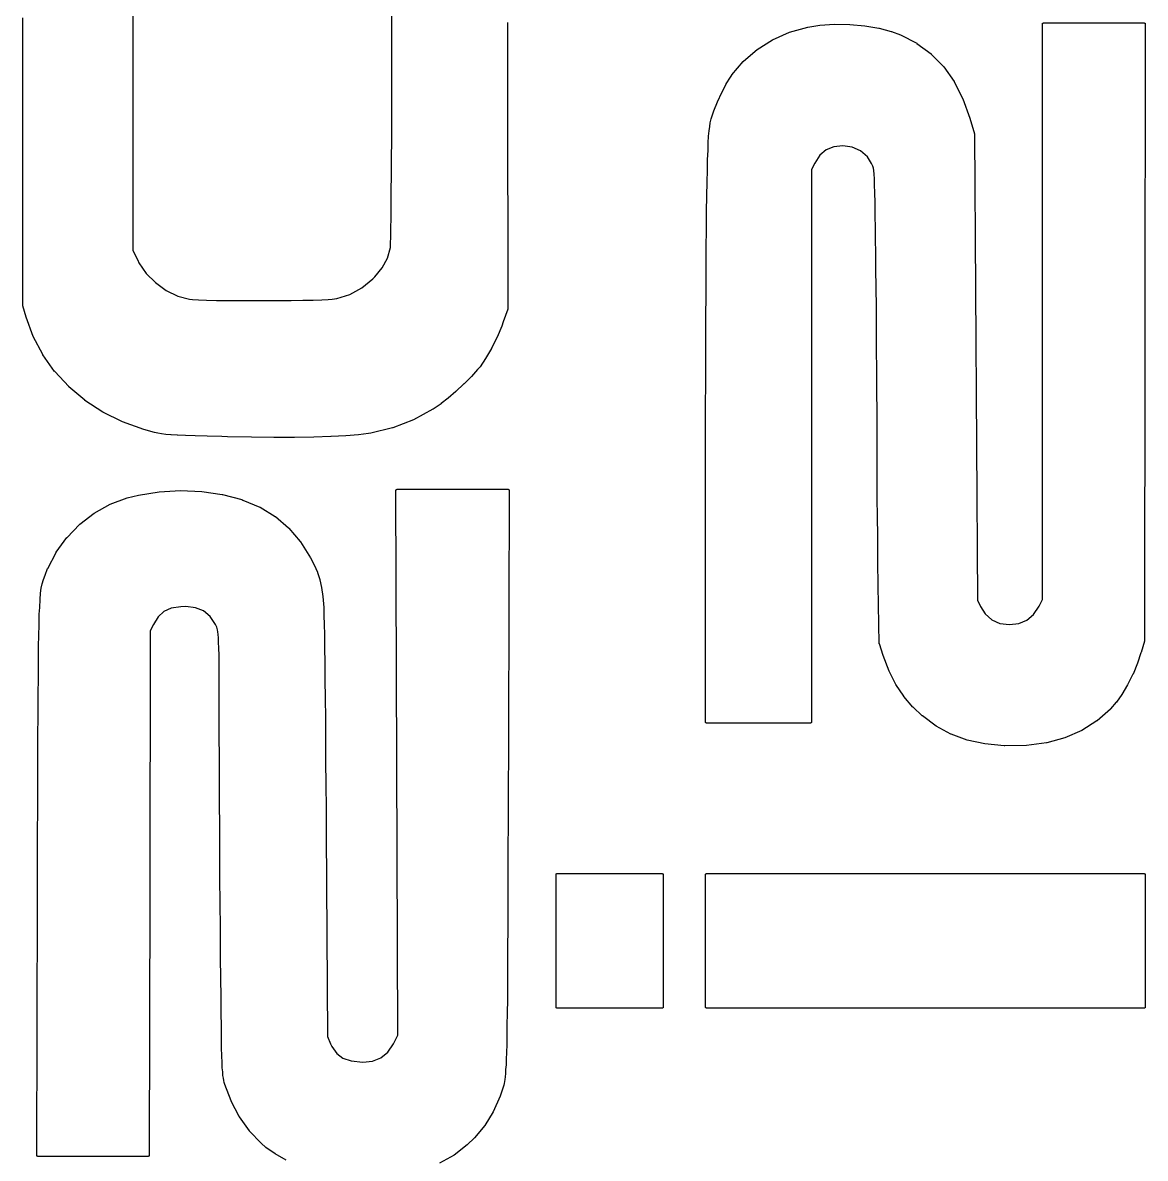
# Model space of a CAD drawing. Extents: x 91.3 to 189.8, y -113.5 to -60.4.
# Drawn here: x 159.08 to 164.29, y -91.02 to -85.75 of the extents above; entities that cross this region are included whole.
import ezdxf

# ---------------------------------------------------------------- set-up
doc = ezdxf.new("R2010")
doc.units = 0
doc.header["$MEASUREMENT"] = 0
doc.layers.add('BLACK', color=7, linetype='CONTINUOUS')

msp = doc.modelspace()

# ---------------------------------------------------------------- linework, layer by layer
at = {"layer": 'Black'}
for p, q in [((159.593, -85.1835), (159.593, -86.806)), ((160.795, -85.7595), (160.795, -85.6738)), ((159.081, -85.8563), (159.081, -85.7262)), ((160.795, -85.8479), (160.795, -85.7595)), ((161.333, -85.7472), (161.333, -85.8785)), ((162.564, -85.8274), (162.643, -85.7926)), ((162.643, -85.7924), (162.728, -85.7684)), ((162.643, -85.7925), (162.643, -85.7924)), ((162.643, -85.7926), (162.643, -85.7925)), ((162.728, -85.7683), (162.783, -85.7598)), ((162.728, -85.7684), (162.728, -85.7683)), ((162.728, -85.7684), (162.728, -85.7684)), ((162.783, -85.7598), (162.784, -85.7598)), ((162.784, -85.7598), (162.851, -85.7555)), ((162.784, -85.7598), (162.784, -85.7598)), ((162.851, -85.7555), (162.852, -85.7555)), ((162.852, -85.7555), (162.852, -85.7555)), ((162.852, -85.7555), (162.923, -85.7563)), ((162.923, -85.7563), (162.923, -85.7564)), ((162.923, -85.7564), (162.923, -85.7563)), ((162.923, -85.7563), (162.993, -85.7622)), ((162.993, -85.7622), (162.993, -85.7623)), ((162.993, -85.7623), (162.993, -85.7623)), ((162.993, -85.7623), (163.058, -85.7729)), ((163.058, -85.7729), (163.058, -85.773)), ((163.058, -85.773), (163.059, -85.773)), ((163.059, -85.773), (163.115, -85.7883)), ((163.115, -85.7883), (163.115, -85.7884)), ((163.115, -85.7884), (163.116, -85.7884)), ((163.116, -85.7884), (163.158, -85.8047)), ((163.817, -85.7524), (163.818, -85.752)), ((163.817, -85.7528), (163.817, -85.7524)), ((163.817, -85.7532), (163.817, -85.7528)), ((163.817, -85.7537), (163.817, -85.7532)), ((163.817, -85.7541), (163.817, -85.7537)), ((163.817, -88.427), (163.817, -85.7541)), ((163.818, -85.7509), (163.819, -85.7506)), ((163.818, -85.7513), (163.818, -85.7509)), ((163.818, -85.7516), (163.818, -85.7513)), ((163.818, -85.752), (163.818, -85.7516)), ((163.819, -85.7501), (163.82, -85.7498)), ((163.819, -85.7503), (163.819, -85.7501)), ((163.819, -85.7506), (163.819, -85.7503)), ((163.82, -85.7494), (163.821, -85.7493)), ((163.82, -85.7496), (163.82, -85.7494)), ((163.82, -85.7498), (163.82, -85.7496)), ((163.821, -85.7493), (163.821, -85.7492)), ((163.821, -85.7492), (163.822, -85.7492)), ((163.822, -85.7492), (163.822, -85.7491)), ((163.822, -85.7491), (164.29, -85.7491)), ((164.29, -85.7491), (164.291, -85.7492)), ((164.291, -85.7492), (164.291, -85.7492)), ((164.291, -85.7492), (164.292, -85.7493)), ((164.292, -85.7493), (164.292, -85.7494)), ((164.292, -85.7494), (164.292, -85.7496)), ((164.292, -85.7496), (164.293, -85.7498)), ((164.293, -85.7498), (164.293, -85.7501)), ((164.293, -85.7501), (164.293, -85.7503)), ((164.293, -85.7503), (164.294, -85.7506)), ((164.295, -85.7541), (164.293, -87.1862)), ((164.294, -85.7506), (164.294, -85.7509)), ((164.294, -85.7509), (164.294, -85.7513)), ((164.294, -85.7513), (164.295, -85.7516)), ((164.295, -85.7516), (164.295, -85.752)), ((164.295, -85.752), (164.295, -85.7524)), ((164.295, -85.7524), (164.295, -85.7528)), ((164.295, -85.7528), (164.295, -85.7532)), ((164.295, -85.7532), (164.295, -85.7537)), ((164.295, -85.7537), (164.295, -85.7541)), ((160.795, -85.9381), (160.795, -85.8479)), ((162.492, -85.8726), (162.563, -85.8277)), ((162.563, -85.8277), (162.564, -85.8276)), ((162.564, -85.8276), (162.564, -85.8274)), ((163.158, -85.8047), (163.158, -85.8049)), ((163.158, -85.8049), (163.158, -85.805)), ((163.158, -85.805), (163.234, -85.8439)), ((163.234, -85.8439), (163.234, -85.8442)), ((163.234, -85.8442), (163.234, -85.8443)), ((163.234, -85.8443), (163.301, -85.8931)), ((159.081, -85.9992), (159.081, -85.8563)), ((159.081, -85.8563), (159.081, -85.8563)), ((161.333, -85.8785), (161.333, -85.8785)), ((161.333, -85.8785), (161.333, -86.0226)), ((162.429, -85.9274), (162.492, -85.8731)), ((162.492, -85.8729), (162.492, -85.8726)), ((162.492, -85.8731), (162.492, -85.8729)), ((163.301, -85.8931), (163.301, -85.8934)), ((163.301, -85.8934), (163.301, -85.8937)), ((163.301, -85.8937), (163.359, -85.9523)), ((160.795, -86.0289), (160.795, -85.9381)), ((160.795, -85.9381), (160.795, -85.9381)), ((162.375, -85.9909), (162.428, -85.9279)), ((162.428, -85.9279), (162.429, -85.9277)), ((162.429, -85.9277), (162.429, -85.9274)), ((163.359, -85.9523), (163.359, -85.9527)), ((163.359, -85.9527), (163.359, -85.953)), ((163.359, -85.953), (163.408, -86.0217)), ((159.081, -87.0609), (159.081, -85.9992)), ((159.081, -85.9992), (159.081, -85.9992)), ((162.349, -86.0327), (162.368, -86.001)), ((162.368, -86.0007), (162.375, -85.9912)), ((162.368, -86.0009), (162.368, -86.0007)), ((162.368, -86.001), (162.368, -86.0009)), ((162.375, -85.9911), (162.375, -85.9909)), ((162.375, -85.9912), (162.375, -85.9911)), ((160.795, -86.1193), (160.795, -86.0289)), ((161.333, -86.0226), (161.334, -87.0765)), ((162.328, -86.0726), (162.349, -86.033)), ((162.349, -86.0328), (162.349, -86.0327)), ((162.349, -86.033), (162.349, -86.0328)), ((163.408, -86.0217), (163.408, -86.022)), ((163.408, -86.022), (163.408, -86.0223)), ((163.408, -86.0223), (163.448, -86.1011)), ((162.308, -86.1158), (162.328, -86.0728)), ((162.328, -86.0727), (162.328, -86.0726)), ((162.328, -86.0728), (162.328, -86.0727)), ((163.448, -86.1011), (163.448, -86.1015)), ((163.448, -86.1015), (163.448, -86.1017)), ((163.448, -86.1017), (163.48, -86.1908)), ((160.795, -86.2083), (160.795, -86.1193)), ((162.279, -86.1943), (162.291, -86.1581)), ((162.291, -86.1579), (162.308, -86.116)), ((162.291, -86.158), (162.291, -86.1579)), ((162.291, -86.1581), (162.291, -86.158)), ((162.308, -86.1159), (162.308, -86.1158)), ((162.308, -86.116), (162.308, -86.1159)), ((160.795, -86.2948), (160.795, -86.2083)), ((162.272, -86.2297), (162.274, -86.2136)), ((162.274, -86.2133), (162.277, -86.2009)), ((162.274, -86.2134), (162.274, -86.2133)), ((162.274, -86.2136), (162.274, -86.2134)), ((162.277, -86.2006), (162.279, -86.1946)), ((162.277, -86.2008), (162.277, -86.2006)), ((162.277, -86.2009), (162.277, -86.2008)), ((162.279, -86.1944), (162.279, -86.1943)), ((162.279, -86.1946), (162.279, -86.1944)), ((163.48, -86.1908), (163.48, -86.1909)), ((163.48, -86.1909), (163.48, -86.1911)), ((163.48, -86.1911), (163.501, -86.2641)), ((162.267, -86.2754), (162.269, -86.2503)), ((162.269, -86.2502), (162.272, -86.2299)), ((162.269, -86.2503), (162.269, -86.2502)), ((162.269, -86.2503), (162.269, -86.2503)), ((162.272, -86.2298), (162.272, -86.2297)), ((162.272, -86.2299), (162.272, -86.2298)), ((163.501, -86.2641), (163.501, -86.2647)), ((163.501, -86.2647), (163.501, -86.2654)), ((163.501, -86.2654), (163.515, -88.4299)), ((160.794, -86.3778), (160.795, -86.2948)), ((162.264, -86.3418), (162.265, -86.3058)), ((162.265, -86.3058), (162.267, -86.2755)), ((162.265, -86.3058), (162.265, -86.3058)), ((162.265, -86.3058), (162.265, -86.3058)), ((162.267, -86.2755), (162.267, -86.2754)), ((162.267, -86.2754), (162.267, -86.2754)), ((162.849, -86.3247), (162.813, -86.3387)), ((162.89, -86.3206), (162.849, -86.3247)), ((162.934, -86.3262), (162.89, -86.3206)), ((162.972, -86.3429), (162.934, -86.3262)), ((160.794, -86.4562), (160.794, -86.3778)), ((162.262, -86.384), (162.264, -86.3419)), ((162.264, -86.3419), (162.264, -86.3418)), ((162.264, -86.3418), (162.264, -86.3418)), ((162.784, -86.3633), (162.76, -86.3998)), ((162.813, -86.3387), (162.784, -86.3633)), ((163.004, -86.3705), (162.972, -86.3429)), ((163.024, -86.4016), (163.004, -86.3705)), ((162.261, -86.4329), (162.262, -86.3841)), ((162.262, -86.3841), (162.262, -86.384)), ((162.262, -86.3841), (162.262, -86.3841)), ((162.76, -86.3998), (162.744, -86.43)), ((162.744, -86.43), (162.744, -88.9959)), ((163.027, -86.4077), (163.024, -86.4016)), ((163.03, -86.4145), (163.027, -86.4077)), ((163.032, -86.4231), (163.03, -86.4145)), ((163.034, -86.435), (163.032, -86.4231)), ((160.793, -86.5291), (160.794, -86.4562)), ((162.26, -86.489), (162.261, -86.433)), ((162.261, -86.433), (162.261, -86.4329)), ((162.261, -86.433), (162.261, -86.433)), ((163.035, -86.4513), (163.034, -86.435)), ((163.037, -86.4731), (163.035, -86.4513)), ((163.038, -86.5017), (163.037, -86.4731)), ((160.793, -86.5953), (160.793, -86.5291)), ((162.258, -86.5528), (162.26, -86.489)), ((162.26, -86.489), (162.26, -86.489)), ((162.26, -86.489), (162.26, -86.489)), ((163.039, -86.5381), (163.038, -86.5017)), ((162.257, -86.6247), (162.258, -86.5528)), ((162.258, -86.5528), (162.258, -86.5528)), ((162.258, -86.5528), (162.258, -86.5528)), ((163.04, -86.5837), (163.039, -86.5381)), ((163.041, -86.6395), (163.04, -86.5837)), ((160.792, -86.6538), (160.793, -86.5953)), ((160.793, -86.5953), (160.793, -86.5953)), ((162.257, -86.7052), (162.257, -86.6247)), ((162.257, -86.6247), (162.257, -86.6247)), ((162.257, -86.6247), (162.257, -86.6247)), ((163.042, -86.7068), (163.041, -86.6395)), ((160.791, -86.7035), (160.792, -86.6538)), ((160.792, -86.6538), (160.792, -86.6538)), ((160.79, -86.7726), (160.791, -86.7435)), ((160.791, -86.7435), (160.791, -86.7035)), ((160.791, -86.7035), (160.791, -86.7035)), ((162.256, -86.7949), (162.257, -86.7052)), ((162.257, -86.7052), (162.257, -86.7052)), ((162.257, -86.7052), (162.257, -86.7052)), ((163.042, -86.7535), (163.042, -86.7068)), ((163.042, -86.7068), (163.042, -86.7068)), ((160.775, -86.8415), (160.789, -86.7927)), ((160.789, -86.7897), (160.79, -86.7726)), ((160.789, -86.7927), (160.789, -86.7897)), ((162.255, -86.8942), (162.256, -86.7949)), ((162.256, -86.7949), (162.256, -86.7949)), ((162.256, -86.7949), (162.256, -86.7949)), ((163.043, -86.8176), (163.042, -86.7535)), ((163.042, -86.7535), (163.042, -86.7535)), ((159.593, -86.806), (159.615, -86.8515)), ((159.615, -86.8515), (159.621, -86.8634)), ((160.751, -86.8858), (160.775, -86.8415)), ((163.044, -86.893), (163.043, -86.8176)), ((159.621, -86.8634), (159.655, -86.9121)), ((160.716, -86.9287), (160.751, -86.8858)), ((162.255, -87.0037), (162.255, -86.8942)), ((162.255, -86.8942), (162.255, -86.8942)), ((162.255, -86.8942), (162.255, -86.8942)), ((163.045, -86.9775), (163.044, -86.893)), ((159.655, -86.9121), (159.698, -86.9553)), ((159.698, -86.9553), (159.747, -86.991)), ((160.656, -86.9797), (160.707, -86.9378)), ((160.707, -86.9378), (160.716, -86.9287)), ((159.747, -86.991), (159.801, -87.0174)), ((160.54, -87.0289), (160.6, -87.0103)), ((160.6, -87.0103), (160.656, -86.9797)), ((162.254, -87.1238), (162.255, -87.0037)), ((162.255, -87.0037), (162.255, -87.0037)), ((162.255, -87.0037), (162.255, -87.0037)), ((163.046, -87.069), (163.045, -86.9775)), ((159.081, -87.0616), (159.081, -87.0609)), ((159.082, -87.0622), (159.081, -87.0616)), ((159.097, -87.1157), (159.082, -87.0622)), ((159.801, -87.0174), (159.856, -87.0326)), ((159.856, -87.0326), (159.87, -87.034)), ((159.87, -87.034), (159.898, -87.0354)), ((159.898, -87.0354), (159.935, -87.0365)), ((159.935, -87.0365), (159.981, -87.0374)), ((159.981, -87.0374), (159.981, -87.0374)), ((159.981, -87.0374), (160.033, -87.0381)), ((160.033, -87.0381), (160.033, -87.0381)), ((160.033, -87.0381), (160.09, -87.0385)), ((160.09, -87.0385), (160.149, -87.0387)), ((160.149, -87.0387), (160.21, -87.0387)), ((160.21, -87.0387), (160.27, -87.0385)), ((160.27, -87.0385), (160.328, -87.038)), ((160.328, -87.038), (160.382, -87.0373)), ((160.328, -87.038), (160.328, -87.038)), ((160.382, -87.0373), (160.43, -87.0364)), ((160.43, -87.0364), (160.47, -87.0353)), ((160.47, -87.0353), (160.5, -87.0339)), ((160.5, -87.0339), (160.519, -87.0324)), ((160.519, -87.0324), (160.54, -87.0289)), ((159.097, -87.1159), (159.097, -87.1157)), ((159.097, -87.1161), (159.097, -87.1159)), ((159.129, -87.2053), (159.097, -87.1161)), ((161.334, -87.0782), (161.313, -87.1372)), ((161.334, -87.0765), (161.334, -87.0773)), ((161.334, -87.0773), (161.334, -87.0782)), ((163.047, -87.1652), (163.046, -87.069)), ((161.306, -87.1569), (161.284, -87.2085)), ((161.313, -87.1373), (161.306, -87.1566)), ((161.306, -87.1566), (161.306, -87.1567)), ((161.306, -87.1567), (161.306, -87.1569)), ((161.313, -87.1372), (161.313, -87.1372)), ((161.313, -87.1372), (161.313, -87.1373)), ((162.254, -87.255), (162.254, -87.1238)), ((162.254, -87.1238), (162.254, -87.1238)), ((162.254, -87.1238), (162.254, -87.1238)), ((163.047, -87.264), (163.047, -87.1652)), ((159.13, -87.2056), (159.129, -87.2053)), ((159.13, -87.2059), (159.13, -87.2056)), ((159.174, -87.2896), (159.13, -87.2059)), ((161.284, -87.2088), (161.258, -87.2602)), ((161.284, -87.2085), (161.284, -87.2087)), ((161.284, -87.2087), (161.284, -87.2088)), ((164.293, -87.1862), (164.291, -88.6183)), ((161.258, -87.2604), (161.231, -87.3072)), ((161.258, -87.2602), (161.258, -87.2603)), ((161.258, -87.2603), (161.258, -87.2604)), ((162.254, -87.3978), (162.254, -87.255)), ((162.254, -87.255), (162.254, -87.255)), ((162.254, -87.255), (162.254, -87.255)), ((163.048, -87.3634), (163.047, -87.264)), ((159.174, -87.2898), (159.174, -87.2896)), ((159.174, -87.2901), (159.174, -87.2898)), ((159.229, -87.3675), (159.174, -87.2901)), ((161.231, -87.3076), (161.205, -87.3456)), ((161.231, -87.3072), (161.231, -87.3074)), ((161.231, -87.3074), (161.231, -87.3076)), ((159.229, -87.3677), (159.229, -87.3675)), ((159.23, -87.368), (159.229, -87.3677)), ((159.295, -87.4383), (159.23, -87.368)), ((161.194, -87.3592), (161.165, -87.3909)), ((161.205, -87.3459), (161.194, -87.359)), ((161.194, -87.359), (161.194, -87.3591)), ((161.194, -87.3591), (161.194, -87.3592)), ((161.205, -87.3456), (161.205, -87.3457)), ((161.205, -87.3457), (161.205, -87.3459)), ((163.048, -87.4611), (163.048, -87.3634)), ((161.13, -87.4259), (161.093, -87.4606)), ((161.131, -87.4258), (161.13, -87.4259)), ((161.165, -87.391), (161.131, -87.4258)), ((161.131, -87.4258), (161.131, -87.4258)), ((161.165, -87.3909), (161.165, -87.3909)), ((161.165, -87.3909), (161.165, -87.391)), ((162.253, -87.5526), (162.254, -87.3978)), ((162.254, -87.3978), (162.254, -87.3978)), ((162.254, -87.3978), (162.254, -87.3978)), ((159.295, -87.4385), (159.295, -87.4383)), ((159.295, -87.4388), (159.295, -87.4385)), ((159.369, -87.5015), (159.295, -87.4388)), ((161.093, -87.4607), (161.057, -87.4921)), ((161.093, -87.4606), (161.093, -87.4606)), ((161.093, -87.4606), (161.093, -87.4607)), ((163.049, -87.555), (163.048, -87.4611)), ((159.37, -87.5016), (159.369, -87.5015)), ((159.37, -87.5018), (159.37, -87.5016)), ((159.453, -87.5561), (159.37, -87.5018)), ((161.024, -87.5174), (160.987, -87.5426)), ((161.057, -87.4923), (161.024, -87.5172)), ((161.024, -87.5172), (161.024, -87.5173)), ((161.024, -87.5173), (161.024, -87.5174)), ((161.057, -87.4921), (161.057, -87.4922)), ((161.057, -87.4922), (161.057, -87.4923)), ((159.453, -87.5563), (159.453, -87.5561)), ((159.453, -87.5564), (159.453, -87.5563)), ((159.544, -87.6017), (159.453, -87.5564)), ((160.986, -87.5429), (160.896, -87.5919)), ((160.896, -87.5919), (160.896, -87.592)), ((160.896, -87.592), (160.896, -87.5922)), ((160.987, -87.5426), (160.986, -87.5427)), ((160.986, -87.5427), (160.986, -87.5429)), ((162.253, -87.7201), (162.253, -87.5526)), ((162.253, -87.5526), (162.253, -87.5526)), ((162.253, -87.5526), (162.253, -87.5526)), ((163.049, -87.5856), (163.049, -87.555)), ((163.049, -87.6755), (163.049, -87.5856)), ((163.049, -87.5856), (163.049, -87.5856)), ((159.545, -87.6018), (159.544, -87.6017)), ((159.545, -87.6019), (159.545, -87.6018)), ((159.643, -87.6374), (159.545, -87.6019)), ((159.643, -87.6375), (159.643, -87.6374)), ((159.643, -87.6374), (159.643, -87.6374)), ((159.693, -87.6511), (159.643, -87.6375)), ((160.799, -87.6294), (160.698, -87.654)), ((160.8, -87.6292), (160.799, -87.6292)), ((160.799, -87.6292), (160.799, -87.6294)), ((160.896, -87.5922), (160.8, -87.6292)), ((159.708, -87.6544), (159.693, -87.6511)), ((159.693, -87.6511), (159.693, -87.6511)), ((159.693, -87.6511), (159.693, -87.6511)), ((159.709, -87.6545), (159.708, -87.6544)), ((159.708, -87.6544), (159.708, -87.6544)), ((159.725, -87.6573), (159.709, -87.6545)), ((159.745, -87.6597), (159.725, -87.6573)), ((159.725, -87.6573), (159.725, -87.6573)), ((159.725, -87.6573), (159.725, -87.6573)), ((159.769, -87.6618), (159.745, -87.6597)), ((159.745, -87.6597), (159.745, -87.6597)), ((159.745, -87.6597), (159.745, -87.6597)), ((159.77, -87.6618), (159.769, -87.6618)), ((159.769, -87.6618), (159.769, -87.6618)), ((159.799, -87.6637), (159.77, -87.6618)), ((159.8, -87.6637), (159.799, -87.6637)), ((159.799, -87.6637), (159.799, -87.6637)), ((159.837, -87.6654), (159.8, -87.6637)), ((159.882, -87.667), (159.837, -87.6654)), ((159.837, -87.6654), (159.837, -87.6654)), ((159.837, -87.6654), (159.837, -87.6654)), ((159.938, -87.6686), (159.882, -87.667)), ((159.882, -87.667), (159.882, -87.667)), ((159.882, -87.667), (159.882, -87.667)), ((160.006, -87.6703), (159.938, -87.6686)), ((159.938, -87.6686), (159.938, -87.6686)), ((159.938, -87.6686), (159.938, -87.6686)), ((160.032, -87.6709), (160.006, -87.6703)), ((160.006, -87.6703), (160.006, -87.6703)), ((160.006, -87.6703), (160.006, -87.6703)), ((160.143, -87.673), (160.032, -87.6709)), ((160.032, -87.6709), (160.032, -87.6709)), ((160.032, -87.6709), (160.032, -87.6709)), ((160.247, -87.6739), (160.143, -87.673)), ((160.143, -87.673), (160.143, -87.673)), ((160.143, -87.673), (160.143, -87.673)), ((160.344, -87.6736), (160.247, -87.6739)), ((160.247, -87.6739), (160.247, -87.6739)), ((160.247, -87.6739), (160.247, -87.6739)), ((160.433, -87.6722), (160.344, -87.6736)), ((160.344, -87.6736), (160.344, -87.6736)), ((160.344, -87.6736), (160.344, -87.6736)), ((160.512, -87.6698), (160.433, -87.6722)), ((160.433, -87.6722), (160.433, -87.6722)), ((160.433, -87.6722), (160.433, -87.6722)), ((160.513, -87.6698), (160.512, -87.6698)), ((160.582, -87.6662), (160.513, -87.6698)), ((160.513, -87.6698), (160.513, -87.6698)), ((160.64, -87.6616), (160.582, -87.6662)), ((160.582, -87.6662), (160.582, -87.6662)), ((160.582, -87.6662), (160.582, -87.6662)), ((160.641, -87.6616), (160.64, -87.6616)), ((160.64, -87.6616), (160.64, -87.6616)), ((160.687, -87.656), (160.641, -87.6616)), ((160.698, -87.6541), (160.687, -87.6559)), ((160.687, -87.6559), (160.687, -87.6559)), ((160.687, -87.6559), (160.687, -87.656)), ((160.698, -87.654), (160.698, -87.654)), ((160.698, -87.654), (160.698, -87.6541)), ((163.049, -87.7684), (163.049, -87.6755)), ((163.049, -87.6755), (163.049, -87.6755)), ((163.049, -87.6755), (163.049, -87.6755)), ((162.253, -87.8245), (162.253, -87.7201)), ((162.253, -87.7201), (162.253, -87.7201)), ((163.05, -87.8621), (163.049, -87.7684)), ((163.049, -87.7684), (163.049, -87.7684)), ((163.049, -87.7684), (163.049, -87.7684)), ((162.253, -88.9959), (162.253, -87.8245)), ((162.253, -87.8245), (162.253, -87.8245)), ((163.05, -87.9549), (163.05, -87.8621)), ((163.05, -87.8621), (163.05, -87.8621)), ((163.05, -87.8621), (163.05, -87.8621)), ((159.487, -87.9843), (159.566, -87.955)), ((159.566, -87.9548), (159.619, -87.9418)), ((159.566, -87.9549), (159.566, -87.9548)), ((159.566, -87.955), (159.566, -87.9549)), ((159.619, -87.9417), (159.715, -87.9266)), ((159.619, -87.9418), (159.619, -87.9417)), ((159.619, -87.9418), (159.619, -87.9418)), ((159.715, -87.9266), (159.814, -87.9212)), ((159.715, -87.9266), (159.715, -87.9266)), ((159.715, -87.9266), (159.715, -87.9266)), ((159.814, -87.9212), (159.814, -87.9212)), ((159.814, -87.9212), (159.814, -87.9212)), ((159.814, -87.9212), (159.913, -87.9254)), ((159.913, -87.9254), (159.913, -87.9255)), ((159.913, -87.9255), (159.913, -87.9255)), ((159.913, -87.9255), (160.008, -87.9393)), ((160.008, -87.9393), (160.009, -87.9394)), ((160.009, -87.9394), (160.009, -87.9394)), ((160.009, -87.9394), (160.098, -87.9627)), ((160.814, -87.9185), (160.815, -87.9181)), ((160.814, -87.9189), (160.814, -87.9185)), ((160.814, -87.9194), (160.814, -87.9189)), ((160.814, -87.9198), (160.814, -87.9194)), ((160.824, -90.4502), (160.814, -87.9198)), ((160.815, -87.9166), (160.816, -87.9163)), ((160.815, -87.917), (160.815, -87.9166)), ((160.815, -87.9173), (160.815, -87.917)), ((160.815, -87.9177), (160.815, -87.9173)), ((160.815, -87.9181), (160.815, -87.9177)), ((160.816, -87.9157), (160.817, -87.9155)), ((160.816, -87.916), (160.816, -87.9157)), ((160.816, -87.9163), (160.816, -87.916)), ((160.817, -87.9153), (160.818, -87.9151)), ((160.817, -87.9155), (160.817, -87.9153)), ((160.818, -87.915), (160.818, -87.9149)), ((160.818, -87.9149), (160.819, -87.9149)), ((160.818, -87.9151), (160.818, -87.915)), ((160.819, -87.9149), (160.819, -87.9148)), ((160.819, -87.9148), (161.335, -87.9148)), ((161.335, -87.9148), (161.336, -87.9149)), ((161.336, -87.9149), (161.336, -87.9149)), ((161.336, -87.9149), (161.336, -87.915)), ((161.336, -87.915), (161.337, -87.9151)), ((161.337, -87.9151), (161.337, -87.9153)), ((161.337, -87.9153), (161.338, -87.9155)), ((161.34, -87.9198), (161.337, -89.0344)), ((161.338, -87.9155), (161.338, -87.9157)), ((161.338, -87.9157), (161.338, -87.916)), ((161.338, -87.916), (161.339, -87.9163)), ((161.339, -87.9163), (161.339, -87.9166)), ((161.339, -87.9166), (161.339, -87.917)), ((161.339, -87.917), (161.339, -87.9173)), ((161.339, -87.9173), (161.34, -87.9177)), ((161.34, -87.9177), (161.34, -87.9181)), ((161.34, -87.9181), (161.34, -87.9185)), ((161.34, -87.9185), (161.34, -87.9189)), ((161.34, -87.9189), (161.34, -87.9194)), ((161.34, -87.9194), (161.34, -87.9198)), ((163.051, -88.0448), (163.05, -87.9549)), ((163.05, -87.9549), (163.05, -87.9549)), ((163.05, -87.9549), (163.05, -87.9549)), ((159.413, -88.0256), (159.487, -87.9847)), ((159.487, -87.9845), (159.487, -87.9843)), ((159.487, -87.9847), (159.487, -87.9845)), ((160.098, -87.9627), (160.098, -87.9628)), ((160.098, -87.9628), (160.098, -87.9628)), ((160.098, -87.9628), (160.104, -87.9648)), ((160.104, -87.9648), (160.104, -87.9649)), ((160.104, -87.9649), (160.104, -87.965)), ((160.104, -87.965), (160.183, -87.9981)), ((160.183, -87.9981), (160.184, -87.9983)), ((160.184, -87.9983), (160.184, -87.9985)), ((160.184, -87.9985), (160.254, -88.0411)), ((159.346, -88.0772), (159.413, -88.026)), ((159.413, -88.0258), (159.413, -88.0256)), ((159.413, -88.026), (159.413, -88.0258)), ((160.254, -88.0411), (160.254, -88.0414)), ((160.254, -88.0414), (160.255, -88.0416)), ((160.255, -88.0416), (160.316, -88.0942)), ((163.052, -88.1298), (163.051, -88.0448)), ((163.051, -88.0448), (163.051, -88.0448)), ((163.051, -88.0448), (163.051, -88.0448)), ((159.287, -88.1381), (159.345, -88.0777)), ((159.345, -88.0777), (159.346, -88.0775)), ((159.346, -88.0775), (159.346, -88.0772)), ((160.316, -88.0942), (160.316, -88.0946)), ((160.316, -88.0946), (160.317, -88.0948)), ((160.317, -88.0948), (160.37, -88.158)), ((159.236, -88.2071), (159.286, -88.1387)), ((159.286, -88.1384), (159.287, -88.1381)), ((159.286, -88.1387), (159.286, -88.1384)), ((160.37, -88.158), (160.371, -88.1584)), ((160.371, -88.1584), (160.371, -88.1586)), ((160.371, -88.1586), (160.417, -88.233)), ((163.052, -88.1299), (163.052, -88.1298)), ((163.052, -88.1298), (163.052, -88.1298)), ((163.053, -88.2082), (163.052, -88.1299)), ((159.197, -88.2829), (159.236, -88.2077)), ((159.236, -88.2074), (159.236, -88.2071)), ((159.236, -88.2077), (159.236, -88.2074)), ((163.053, -88.278), (163.053, -88.2082)), ((163.053, -88.2082), (163.053, -88.2082)), ((163.053, -88.2082), (163.053, -88.2082)), ((160.417, -88.233), (160.417, -88.2332)), ((160.417, -88.2332), (160.418, -88.2334)), ((160.418, -88.2334), (160.434, -88.2655)), ((160.434, -88.2655), (160.434, -88.2657)), ((160.434, -88.2657), (160.434, -88.2658)), ((160.434, -88.2658), (160.45, -88.3005)), ((159.177, -88.3342), (159.185, -88.3131)), ((159.185, -88.3129), (159.196, -88.2834)), ((159.185, -88.313), (159.185, -88.3129)), ((159.185, -88.3131), (159.185, -88.313)), ((159.196, -88.2834), (159.197, -88.2832)), ((159.197, -88.2832), (159.197, -88.2829)), ((160.45, -88.3005), (160.45, -88.3007)), ((160.45, -88.3007), (160.45, -88.3009)), ((160.45, -88.3009), (160.461, -88.3343)), ((163.054, -88.3372), (163.053, -88.278)), ((163.053, -88.278), (163.053, -88.278)), ((163.053, -88.278), (163.053, -88.278)), ((159.164, -88.3967), (159.167, -88.3738)), ((159.167, -88.3734), (159.172, -88.3538)), ((159.167, -88.3736), (159.167, -88.3734)), ((159.167, -88.3738), (159.167, -88.3736)), ((159.172, -88.3535), (159.177, -88.3345)), ((159.172, -88.3537), (159.172, -88.3535)), ((159.172, -88.3538), (159.172, -88.3537)), ((159.177, -88.3344), (159.177, -88.3342)), ((159.177, -88.3345), (159.177, -88.3344)), ((160.461, -88.3343), (160.461, -88.3345)), ((160.461, -88.3345), (160.461, -88.3348)), ((160.461, -88.3348), (160.469, -88.3705)), ((160.469, -88.3705), (160.469, -88.3707)), ((160.469, -88.3707), (160.469, -88.3709)), ((160.469, -88.3709), (160.475, -88.4125)), ((163.055, -88.361), (163.054, -88.3372)), ((163.054, -88.3372), (163.054, -88.3372)), ((163.054, -88.3372), (163.054, -88.3372)), ((163.059, -88.6317), (163.055, -88.361)), ((163.055, -88.361), (163.055, -88.361)), ((163.055, -88.361), (163.055, -88.361)), ((159.16, -88.464), (159.162, -88.4261)), ((159.162, -88.426), (159.164, -88.397)), ((159.162, -88.4261), (159.162, -88.426)), ((159.162, -88.4261), (159.162, -88.4261)), ((159.164, -88.3968), (159.164, -88.3967)), ((159.164, -88.397), (159.164, -88.3968)), ((160.475, -88.4125), (160.475, -88.4127)), ((160.475, -88.4127), (160.475, -88.4128)), ((160.475, -88.4128), (160.479, -88.4642)), ((163.515, -88.4299), (163.529, -88.4587)), ((163.802, -88.4572), (163.817, -88.427)), ((159.158, -88.4942), (159.16, -88.4641)), ((159.16, -88.4641), (159.16, -88.464)), ((159.16, -88.464), (159.16, -88.464)), ((159.737, -88.483), (159.71, -88.5075)), ((159.771, -88.4676), (159.737, -88.483)), ((159.815, -88.4604), (159.771, -88.4676)), ((159.838, -88.4597), (159.815, -88.4604)), ((159.884, -88.4648), (159.838, -88.4597)), ((159.921, -88.48), (159.884, -88.4648)), ((159.952, -88.5058), (159.921, -88.48)), ((160.479, -88.4642), (160.479, -88.4642)), ((160.479, -88.4642), (160.479, -88.4643)), ((160.479, -88.4643), (160.479, -88.4751)), ((160.479, -88.4751), (160.479, -88.4752)), ((160.479, -88.4752), (160.479, -88.4752)), ((160.479, -88.4752), (160.48, -88.5022)), ((163.529, -88.4587), (163.552, -88.4939)), ((163.776, -88.4959), (163.802, -88.4572)), ((159.157, -88.5142), (159.158, -88.4943)), ((159.157, -88.5467), (159.157, -88.5142)), ((159.157, -88.5142), (159.157, -88.5142)), ((159.157, -88.5142), (159.157, -88.5142)), ((159.158, -88.4943), (159.158, -88.4942)), ((159.158, -88.4943), (159.158, -88.4943)), ((159.71, -88.5075), (159.688, -88.5425)), ((159.976, -88.5431), (159.952, -88.5058)), ((160.48, -88.5022), (160.48, -88.5022)), ((160.48, -88.5022), (160.48, -88.5022)), ((160.48, -88.5022), (160.481, -88.5411)), ((160.481, -88.5411), (160.481, -88.5412)), ((160.481, -88.5412), (160.481, -88.5412)), ((160.481, -88.5412), (160.482, -88.5911)), ((163.552, -88.4939), (163.583, -88.5213)), ((163.583, -88.5213), (163.62, -88.5376)), ((163.62, -88.5376), (163.665, -88.5431)), ((163.665, -88.5431), (163.708, -88.5382)), ((163.708, -88.5382), (163.745, -88.5226)), ((163.745, -88.5226), (163.776, -88.4959)), ((159.155, -88.6464), (159.156, -88.591)), ((159.156, -88.591), (159.157, -88.5467)), ((159.156, -88.591), (159.156, -88.591)), ((159.156, -88.591), (159.156, -88.591)), ((159.157, -88.5467), (159.157, -88.5467)), ((159.157, -88.5467), (159.157, -88.5467)), ((159.673, -88.5727), (159.671, -89.7897)), ((159.688, -88.5425), (159.673, -88.5727)), ((159.982, -88.5556), (159.976, -88.5431)), ((159.984, -88.5614), (159.982, -88.5556)), ((159.986, -88.5681), (159.984, -88.5614)), ((159.988, -88.5768), (159.986, -88.5681)), ((159.989, -88.5887), (159.988, -88.5768)), ((159.99, -88.6045), (159.989, -88.5887)), ((160.482, -88.5911), (160.482, -88.5912)), ((160.482, -88.5912), (160.482, -88.5912)), ((160.482, -88.5912), (160.483, -88.6514)), ((159.155, -88.7121), (159.155, -88.6464)), ((159.155, -88.6464), (159.155, -88.6464)), ((159.155, -88.6464), (159.155, -88.6464)), ((159.991, -88.6252), (159.99, -88.6045)), ((159.992, -88.6519), (159.991, -88.6252)), ((163.059, -88.6325), (163.059, -88.6317)), ((163.06, -88.6333), (163.059, -88.6325)), ((163.078, -88.6868), (163.06, -88.6333)), ((164.291, -88.6197), (164.276, -88.6731)), ((164.291, -88.6183), (164.291, -88.619)), ((164.291, -88.619), (164.291, -88.6197)), ((159.993, -88.6854), (159.992, -88.6519)), ((159.993, -88.7266), (159.993, -88.6854)), ((159.993, -88.6854), (159.993, -88.6854)), ((160.483, -88.6514), (160.483, -88.6514)), ((160.483, -88.6514), (160.483, -88.6514)), ((160.483, -88.6514), (160.484, -88.7209)), ((163.078, -88.6869), (163.078, -88.6868)), ((163.078, -88.6868), (163.078, -88.6868)), ((163.106, -88.7593), (163.078, -88.6869)), ((164.275, -88.675), (164.259, -88.722)), ((164.276, -88.6731), (164.275, -88.6748)), ((164.275, -88.6748), (164.275, -88.6749)), ((164.275, -88.6749), (164.275, -88.675)), ((164.276, -88.6731), (164.276, -88.6731)), ((164.276, -88.6731), (164.276, -88.6731)), ((159.154, -88.7873), (159.155, -88.7121)), ((159.155, -88.7121), (159.155, -88.7121)), ((159.155, -88.7121), (159.155, -88.7121)), ((159.994, -88.7766), (159.993, -88.7266)), ((160.484, -88.7209), (160.484, -88.7209)), ((160.484, -88.7209), (160.484, -88.7209)), ((160.484, -88.7209), (160.485, -88.799)), ((164.259, -88.7224), (164.238, -88.7727)), ((164.259, -88.722), (164.259, -88.7222)), ((164.259, -88.7222), (164.259, -88.7224)), ((159.153, -88.8714), (159.154, -88.7874)), ((159.154, -88.7874), (159.154, -88.7873)), ((159.154, -88.7874), (159.154, -88.7874)), ((159.994, -88.8363), (159.994, -88.7766)), ((160.485, -88.799), (160.485, -88.799)), ((160.485, -88.799), (160.485, -88.799)), ((160.485, -88.799), (160.486, -88.8847)), ((163.106, -88.7595), (163.106, -88.7593)), ((163.106, -88.7597), (163.106, -88.7595)), ((163.137, -88.8215), (163.106, -88.7597)), ((164.237, -88.7729), (164.213, -88.8225)), ((164.238, -88.7728), (164.237, -88.7729)), ((164.238, -88.7727), (164.238, -88.7728)), ((159.994, -88.9067), (159.994, -88.8363)), ((163.137, -88.8218), (163.137, -88.8215)), ((163.137, -88.8221), (163.137, -88.8218)), ((163.173, -88.8762), (163.137, -88.8221)), ((164.212, -88.8228), (164.186, -88.8674)), ((164.213, -88.8226), (164.212, -88.8228)), ((164.213, -88.8225), (164.213, -88.8226)), ((159.153, -88.9634), (159.153, -88.8714)), ((159.153, -88.8714), (159.153, -88.8714)), ((159.153, -88.8714), (159.153, -88.8714)), ((159.994, -88.9887), (159.994, -88.9067)), ((160.486, -88.8847), (160.486, -88.8847)), ((160.486, -88.8847), (160.486, -88.8847)), ((160.486, -88.8847), (160.487, -88.9771)), ((163.173, -88.8765), (163.173, -88.8762)), ((163.174, -88.8767), (163.173, -88.8765)), ((163.216, -88.9261), (163.174, -88.8767)), ((164.16, -88.9038), (164.133, -88.9348)), ((164.161, -88.9034), (164.16, -88.9036)), ((164.16, -88.9036), (164.16, -88.9038)), ((164.186, -88.8678), (164.161, -88.9034)), ((164.186, -88.8674), (164.186, -88.8676)), ((164.186, -88.8676), (164.186, -88.8678)), ((163.217, -88.9262), (163.216, -88.9261)), ((163.217, -88.9264), (163.217, -88.9262)), ((163.259, -88.9665), (163.217, -88.9264)), ((164.133, -88.9352), (164.071, -88.9903)), ((164.133, -88.9348), (164.133, -88.935)), ((164.133, -88.935), (164.133, -88.9352)), ((159.152, -89.0627), (159.153, -88.9634)), ((159.153, -88.9634), (159.153, -88.9634)), ((159.153, -88.9634), (159.153, -88.9634)), ((159.994, -89.065), (159.994, -88.9887)), ((160.487, -88.9771), (160.487, -88.9771)), ((160.487, -88.9771), (160.487, -88.9771)), ((160.487, -88.9771), (160.488, -89.0754)), ((162.253, -88.9964), (162.253, -88.9959)), ((162.253, -88.9968), (162.253, -88.9964)), ((162.253, -88.9972), (162.253, -88.9968)), ((162.253, -88.9977), (162.253, -88.9972)), ((162.254, -88.998), (162.253, -88.9977)), ((162.254, -88.9984), (162.254, -88.998)), ((162.254, -88.9988), (162.254, -88.9984)), ((162.254, -88.9992), (162.254, -88.9988)), ((162.255, -88.9994), (162.254, -88.9992)), ((162.255, -88.9998), (162.255, -88.9994)), ((162.255, -89), (162.255, -88.9998)), ((162.255, -89.0003), (162.255, -89)), ((162.256, -89.0004), (162.255, -89.0003)), ((162.256, -89.0006), (162.256, -89.0004)), ((162.257, -89.0007), (162.256, -89.0006)), ((162.257, -89.0009), (162.257, -89.0007)), ((162.258, -89.0009), (162.257, -89.0009)), ((162.739, -89.0009), (162.258, -89.0009)), ((162.258, -89.0009), (162.258, -89.0009)), ((162.74, -89.0009), (162.739, -89.0009)), ((162.741, -89.0007), (162.74, -89.0009)), ((162.74, -89.0009), (162.74, -89.0009)), ((162.742, -89.0003), (162.741, -89.0004)), ((162.741, -89.0004), (162.741, -89.0006)), ((162.741, -89.0006), (162.741, -89.0007)), ((162.743, -88.9994), (162.742, -88.9998)), ((162.742, -88.9998), (162.742, -89)), ((162.742, -89), (162.742, -89.0003)), ((162.744, -88.9984), (162.743, -88.9988)), ((162.743, -88.9988), (162.743, -88.9992)), ((162.743, -88.9992), (162.743, -88.9994)), ((162.744, -88.9959), (162.744, -88.9964)), ((162.744, -88.9964), (162.744, -88.9968)), ((162.744, -88.9968), (162.744, -88.9972)), ((162.744, -88.9972), (162.744, -88.9977)), ((162.744, -88.9977), (162.744, -88.998)), ((162.744, -88.998), (162.744, -88.9984)), ((163.26, -88.9667), (163.259, -88.9665)), ((163.26, -88.9669), (163.26, -88.9667)), ((163.323, -89.0147), (163.26, -88.9669)), ((163.324, -89.0149), (163.323, -89.0147)), ((163.324, -89.0151), (163.324, -89.0149)), ((163.392, -89.0523), (163.324, -89.0151)), ((164.07, -88.9908), (164.001, -89.0352)), ((164.071, -88.9905), (164.07, -88.9908)), ((164.071, -88.9903), (164.071, -88.9905)), ((159.152, -89.1684), (159.152, -89.0627)), ((159.152, -89.0627), (159.152, -89.0627)), ((159.152, -89.0627), (159.152, -89.0627)), ((159.995, -89.1563), (159.994, -89.065)), ((159.994, -89.065), (159.994, -89.065)), ((159.994, -89.065), (159.994, -89.065)), ((161.337, -89.0344), (161.337, -89.0344)), ((161.337, -89.0344), (161.337, -89.1386)), ((163.393, -89.0525), (163.392, -89.0523)), ((163.393, -89.0526), (163.393, -89.0525)), ((163.467, -89.0797), (163.393, -89.0526)), ((164, -89.0356), (163.922, -89.0693)), ((164.001, -89.0352), (164, -89.0354)), ((164, -89.0354), (164, -89.0356)), ((160.488, -89.0754), (160.488, -89.0754)), ((160.488, -89.0754), (160.488, -89.0755)), ((160.488, -89.0755), (160.488, -89.1788)), ((163.467, -89.0798), (163.467, -89.0797)), ((163.468, -89.0799), (163.467, -89.0798)), ((163.549, -89.0974), (163.468, -89.0799)), ((163.55, -89.0974), (163.549, -89.0974)), ((163.55, -89.0975), (163.55, -89.0974)), ((163.64, -89.1059), (163.55, -89.0975)), ((163.642, -89.106), (163.64, -89.1059)), ((163.64, -89.1059), (163.64, -89.1059)), ((163.64, -89.1059), (163.64, -89.1059)), ((163.743, -89.1048), (163.642, -89.106)), ((163.642, -89.106), (163.642, -89.106)), ((163.642, -89.106), (163.642, -89.106)), ((163.836, -89.0926), (163.743, -89.1047)), ((163.743, -89.1047), (163.743, -89.1047)), ((163.743, -89.1047), (163.743, -89.1048)), ((163.837, -89.0925), (163.836, -89.0925)), ((163.836, -89.0925), (163.836, -89.0926)), ((163.922, -89.0696), (163.837, -89.0925)), ((163.922, -89.0693), (163.922, -89.0694)), ((163.922, -89.0694), (163.922, -89.0696)), ((159.151, -89.2799), (159.152, -89.1684)), ((159.152, -89.1684), (159.152, -89.1684)), ((159.152, -89.1684), (159.152, -89.1684)), ((159.995, -89.2583), (159.995, -89.1563)), ((159.995, -89.1563), (159.995, -89.1563)), ((159.995, -89.1563), (159.995, -89.1563)), ((161.337, -89.1386), (161.336, -89.3035)), ((160.488, -89.1788), (160.488, -89.1788)), ((160.488, -89.1788), (160.488, -89.1788)), ((160.488, -89.1788), (160.489, -89.2864)), ((159.995, -89.3684), (159.995, -89.2583)), ((159.995, -89.2583), (159.995, -89.2583)), ((159.995, -89.2583), (159.995, -89.2583)), ((159.151, -89.3963), (159.151, -89.2799)), ((159.151, -89.2799), (159.151, -89.2799)), ((159.151, -89.2799), (159.151, -89.2799)), ((160.489, -89.2864), (160.489, -89.2864)), ((160.489, -89.2864), (160.489, -89.2864)), ((160.489, -89.2864), (160.49, -89.3973)), ((161.336, -89.3035), (161.336, -89.4558)), ((159.996, -89.484), (159.995, -89.3684)), ((159.995, -89.3684), (159.995, -89.3684)), ((159.995, -89.3684), (159.995, -89.3684)), ((159.15, -89.5169), (159.151, -89.3963)), ((159.151, -89.3963), (159.151, -89.3963)), ((160.49, -89.3973), (160.49, -89.3973)), ((160.49, -89.3973), (160.49, -89.3973)), ((160.49, -89.3973), (160.491, -89.5106)), ((159.997, -89.6025), (159.996, -89.484)), ((159.996, -89.484), (159.996, -89.484)), ((159.996, -89.484), (159.996, -89.484)), ((161.336, -89.4558), (161.335, -89.5961)), ((161.336, -89.4558), (161.336, -89.4558)), ((159.15, -89.517), (159.15, -89.5169)), ((159.15, -89.641), (159.15, -89.517)), ((160.491, -89.5106), (160.491, -89.5106)), ((160.491, -89.5106), (160.496, -90.4554)), ((159.149, -89.7677), (159.15, -89.641)), ((159.15, -89.641), (159.15, -89.641)), ((159.997, -89.7214), (159.997, -89.6025)), ((159.997, -89.6025), (159.997, -89.6025)), ((159.997, -89.6025), (159.997, -89.6025)), ((161.335, -89.5961), (161.335, -89.5961)), ((161.335, -89.5961), (161.335, -89.7249)), ((161.559, -89.701), (161.56, -89.7006)), ((161.559, -89.7013), (161.559, -89.701)), ((161.559, -89.7016), (161.559, -89.7013)), ((161.56, -89.7001), (161.561, -89.7)), ((161.56, -89.7004), (161.56, -89.7001)), ((161.56, -89.7006), (161.56, -89.7004)), ((161.561, -89.6998), (161.562, -89.6997)), ((161.561, -89.7), (161.561, -89.6998)), ((161.562, -89.6996), (161.563, -89.6995)), ((161.562, -89.6997), (161.562, -89.6996)), ((161.562, -89.6996), (161.562, -89.6996)), ((161.563, -89.6995), (162.051, -89.6995)), ((162.051, -89.6995), (162.051, -89.6996)), ((162.051, -89.6996), (162.052, -89.6996)), ((162.052, -89.6996), (162.052, -89.6997)), ((162.052, -89.6997), (162.052, -89.6998)), ((162.052, -89.6998), (162.053, -89.7)), ((162.053, -89.7), (162.053, -89.7001)), ((162.053, -89.7001), (162.054, -89.7004)), ((162.054, -89.7004), (162.054, -89.7006)), ((162.054, -89.7006), (162.054, -89.701)), ((162.054, -89.701), (162.055, -89.7013)), ((162.055, -89.7013), (162.055, -89.7016)), ((162.254, -89.7013), (162.255, -89.701)), ((162.254, -89.7016), (162.254, -89.7013)), ((162.255, -89.7001), (162.256, -89.7)), ((162.255, -89.7004), (162.255, -89.7001)), ((162.255, -89.7006), (162.255, -89.7004)), ((162.255, -89.701), (162.255, -89.7006)), ((162.256, -89.6998), (162.257, -89.6997)), ((162.256, -89.7), (162.256, -89.6998)), ((162.257, -89.6997), (162.257, -89.6996)), ((162.257, -89.6996), (162.258, -89.6996)), ((162.258, -89.6996), (162.258, -89.6995)), ((162.258, -89.6995), (164.29, -89.6995)), ((164.29, -89.6995), (164.29, -89.6996)), ((164.29, -89.6996), (164.291, -89.6996)), ((164.291, -89.6996), (164.291, -89.6997)), ((164.291, -89.6997), (164.292, -89.6998)), ((164.292, -89.6998), (164.292, -89.7)), ((164.292, -89.7), (164.292, -89.7001)), ((164.292, -89.7001), (164.293, -89.7004)), ((164.293, -89.7004), (164.293, -89.7006)), ((164.293, -89.7006), (164.293, -89.701)), ((164.293, -89.701), (164.294, -89.7013)), ((164.294, -89.7013), (164.294, -89.7016)), ((159.998, -89.8378), (159.997, -89.7214)), ((159.997, -89.7214), (159.997, -89.7214)), ((159.997, -89.7214), (159.997, -89.7214)), ((161.335, -89.7249), (161.334, -89.8427)), ((161.335, -89.7249), (161.335, -89.7249)), ((161.558, -89.7024), (161.559, -89.702)), ((161.558, -89.7028), (161.558, -89.7024)), ((161.558, -89.7032), (161.558, -89.7028)), ((161.558, -89.7036), (161.558, -89.7032)), ((161.558, -89.704), (161.558, -89.7036)), ((161.558, -89.7045), (161.558, -89.704)), ((161.558, -90.3194), (161.558, -89.7045)), ((161.559, -89.702), (161.559, -89.7016)), ((162.055, -89.7016), (162.055, -89.702)), ((162.055, -89.702), (162.055, -89.7024)), ((162.055, -89.7024), (162.055, -89.7028)), ((162.055, -89.7028), (162.056, -89.7032)), ((162.056, -89.7032), (162.056, -89.7036)), ((162.056, -89.7036), (162.056, -89.704)), ((162.056, -89.704), (162.056, -89.7045)), ((162.056, -89.7045), (162.056, -90.3194)), ((162.253, -89.7028), (162.254, -89.7024)), ((162.253, -89.7032), (162.253, -89.7028)), ((162.253, -89.7036), (162.253, -89.7032)), ((162.253, -89.704), (162.253, -89.7036)), ((162.253, -89.7045), (162.253, -89.704)), ((162.253, -90.3194), (162.253, -89.7045)), ((162.254, -89.702), (162.254, -89.7016)), ((162.254, -89.7024), (162.254, -89.702)), ((164.294, -89.7016), (164.294, -89.702)), ((164.294, -89.702), (164.294, -89.7024)), ((164.294, -89.7024), (164.295, -89.7028)), ((164.295, -89.7028), (164.295, -89.7032)), ((164.295, -89.7032), (164.295, -89.7036)), ((164.295, -89.7036), (164.295, -89.704)), ((164.295, -89.704), (164.295, -89.7045)), ((164.295, -89.7045), (164.295, -90.3194)), ((159.149, -89.8131), (159.149, -89.7677)), ((159.149, -89.7677), (159.149, -89.7677)), ((159.671, -89.7897), (159.669, -91.0079)), ((159.671, -89.7897), (159.671, -89.7897)), ((159.146, -91.0079), (159.149, -89.8131)), ((159.999, -89.9494), (159.998, -89.8378)), ((159.998, -89.8378), (159.998, -89.8378)), ((159.998, -89.8378), (159.998, -89.8378)), ((161.334, -89.8427), (161.334, -89.8427)), ((161.334, -89.8427), (161.334, -89.8427)), ((161.334, -89.8427), (161.334, -89.95)), ((160, -90.0533), (159.999, -89.9494)), ((159.999, -89.9494), (159.999, -89.9494)), ((159.999, -89.9494), (159.999, -89.9494)), ((161.334, -89.95), (161.333, -90.0473)), ((161.334, -89.95), (161.334, -89.95)), ((161.334, -89.95), (161.334, -89.95)), ((160, -90.0889), (160, -90.0533)), ((160, -90.0533), (160, -90.0533)), ((160, -90.0533), (160, -90.0533)), ((161.333, -90.0473), (161.333, -90.0473)), ((161.333, -90.0473), (161.333, -90.0473)), ((161.333, -90.0473), (161.333, -90.1353)), ((160.001, -90.1868), (160, -90.0889)), ((160, -90.0889), (160, -90.0889)), ((161.333, -90.1353), (161.332, -90.2143)), ((161.333, -90.1353), (161.333, -90.1353)), ((161.333, -90.1353), (161.333, -90.1353)), ((160.002, -90.2722), (160.001, -90.1868)), ((160.001, -90.1868), (160.001, -90.1868)), ((161.332, -90.2143), (161.332, -90.2143)), ((161.332, -90.2143), (161.332, -90.2143)), ((161.332, -90.2143), (161.332, -90.2849)), ((160.003, -90.3462), (160.002, -90.2722)), ((160.002, -90.2722), (160.002, -90.2722)), ((160.002, -90.2722), (160.002, -90.2722)), ((161.332, -90.2849), (161.331, -90.3476)), ((161.332, -90.2849), (161.332, -90.2849)), ((161.332, -90.2849), (161.332, -90.2849)), ((161.558, -90.3199), (161.558, -90.3194)), ((161.558, -90.3203), (161.558, -90.3199)), ((161.558, -90.3207), (161.558, -90.3203)), ((161.558, -90.3211), (161.558, -90.3207)), ((161.558, -90.3215), (161.558, -90.3211)), ((161.559, -90.3219), (161.558, -90.3215)), ((161.559, -90.3223), (161.559, -90.3219)), ((161.559, -90.3226), (161.559, -90.3223)), ((161.559, -90.3229), (161.559, -90.3226)), ((161.56, -90.3233), (161.559, -90.3229)), ((161.56, -90.3235), (161.56, -90.3233)), ((161.56, -90.3238), (161.56, -90.3235)), ((161.561, -90.3239), (161.56, -90.3238)), ((161.561, -90.3241), (161.561, -90.3239)), ((161.562, -90.3242), (161.561, -90.3241)), ((161.562, -90.3243), (161.562, -90.3242)), ((161.563, -90.3244), (161.562, -90.3243)), ((161.562, -90.3243), (161.562, -90.3243)), ((162.051, -90.3244), (161.563, -90.3244)), ((162.052, -90.3243), (162.051, -90.3243)), ((162.051, -90.3243), (162.051, -90.3244)), ((162.053, -90.3239), (162.052, -90.3241)), ((162.052, -90.3241), (162.052, -90.3242)), ((162.052, -90.3242), (162.052, -90.3243)), ((162.054, -90.3235), (162.053, -90.3238)), ((162.053, -90.3238), (162.053, -90.3239)), ((162.055, -90.3226), (162.054, -90.3229)), ((162.054, -90.3229), (162.054, -90.3233)), ((162.054, -90.3233), (162.054, -90.3235)), ((162.056, -90.3207), (162.055, -90.3211)), ((162.055, -90.3211), (162.055, -90.3215)), ((162.055, -90.3215), (162.055, -90.3219)), ((162.055, -90.3219), (162.055, -90.3223)), ((162.055, -90.3223), (162.055, -90.3226)), ((162.056, -90.3194), (162.056, -90.3199)), ((162.056, -90.3199), (162.056, -90.3203)), ((162.056, -90.3203), (162.056, -90.3207)), ((162.253, -90.3199), (162.253, -90.3194)), ((162.253, -90.3203), (162.253, -90.3199)), ((162.253, -90.3207), (162.253, -90.3203)), ((162.253, -90.3211), (162.253, -90.3207)), ((162.254, -90.3215), (162.253, -90.3211)), ((162.254, -90.3219), (162.254, -90.3215)), ((162.254, -90.3223), (162.254, -90.3219)), ((162.254, -90.3226), (162.254, -90.3223)), ((162.255, -90.3229), (162.254, -90.3226)), ((162.255, -90.3233), (162.255, -90.3229)), ((162.255, -90.3235), (162.255, -90.3233)), ((162.255, -90.3238), (162.255, -90.3235)), ((162.256, -90.3239), (162.255, -90.3238)), ((162.256, -90.3241), (162.256, -90.3239)), ((162.257, -90.3242), (162.256, -90.3241)), ((162.257, -90.3243), (162.257, -90.3242)), ((162.258, -90.3243), (162.257, -90.3243)), ((162.258, -90.3244), (162.258, -90.3243)), ((164.29, -90.3244), (162.258, -90.3244)), ((164.291, -90.3243), (164.29, -90.3243)), ((164.29, -90.3243), (164.29, -90.3244)), ((164.292, -90.3241), (164.291, -90.3242)), ((164.291, -90.3242), (164.291, -90.3243)), ((164.293, -90.3235), (164.292, -90.3238)), ((164.292, -90.3238), (164.292, -90.3239)), ((164.292, -90.3239), (164.292, -90.3241)), ((164.294, -90.3226), (164.293, -90.3229)), ((164.293, -90.3229), (164.293, -90.3233)), ((164.293, -90.3233), (164.293, -90.3235)), ((164.295, -90.3211), (164.294, -90.3215)), ((164.294, -90.3215), (164.294, -90.3219)), ((164.294, -90.3219), (164.294, -90.3223)), ((164.294, -90.3223), (164.294, -90.3226)), ((164.295, -90.3194), (164.295, -90.3199)), ((164.295, -90.3199), (164.295, -90.3203)), ((164.295, -90.3203), (164.295, -90.3207)), ((164.295, -90.3207), (164.295, -90.3211)), ((160.004, -90.4096), (160.003, -90.3462)), ((160.003, -90.3462), (160.003, -90.3462)), ((160.003, -90.3462), (160.003, -90.3462)), ((161.331, -90.3476), (161.33, -90.4029)), ((161.331, -90.3476), (161.331, -90.3476)), ((161.331, -90.3476), (161.331, -90.3476)), ((160.004, -90.4634), (160.004, -90.4096)), ((160.004, -90.4096), (160.004, -90.4096)), ((160.004, -90.4096), (160.004, -90.4096)), ((161.33, -90.4029), (161.33, -90.4029)), ((161.33, -90.4029), (161.33, -90.4029)), ((161.33, -90.4029), (161.33, -90.4514)), ((160.005, -90.5085), (160.004, -90.4634)), ((160.004, -90.4634), (160.004, -90.4634)), ((160.004, -90.4634), (160.004, -90.4634)), ((160.496, -90.4554), (160.511, -90.4895)), ((160.511, -90.4895), (160.517, -90.5021)), ((160.777, -90.5284), (160.803, -90.4903)), ((160.803, -90.4903), (160.824, -90.4502)), ((161.33, -90.4514), (161.329, -90.4514)), ((161.329, -90.4514), (161.33, -90.4515)), ((161.33, -90.4515), (161.329, -90.4936)), ((160.006, -90.5458), (160.005, -90.5085)), ((160.005, -90.5085), (160.005, -90.5085)), ((160.005, -90.5085), (160.005, -90.5085)), ((160.517, -90.5021), (160.54, -90.5344)), ((160.54, -90.5344), (160.568, -90.556)), ((160.744, -90.555), (160.777, -90.5284)), ((161.328, -90.53), (161.327, -90.561)), ((161.329, -90.4936), (161.328, -90.53)), ((161.328, -90.53), (161.328, -90.53)), ((161.328, -90.53), (161.328, -90.53)), ((161.329, -90.4936), (161.329, -90.4936)), ((161.329, -90.4936), (161.329, -90.4936)), ((160.006, -90.5459), (160.006, -90.5458)), ((160.006, -90.5458), (160.006, -90.5458)), ((160.007, -90.5763), (160.006, -90.5459)), ((160.007, -90.5764), (160.007, -90.5763)), ((160.008, -90.601), (160.007, -90.5764)), ((160.007, -90.5764), (160.007, -90.5764)), ((160.568, -90.556), (160.606, -90.5688)), ((160.606, -90.5688), (160.607, -90.569)), ((160.607, -90.569), (160.66, -90.5752)), ((160.66, -90.5752), (160.706, -90.5705)), ((160.706, -90.5705), (160.744, -90.555)), ((161.326, -90.5874), (161.324, -90.6094)), ((161.327, -90.5611), (161.326, -90.5873)), ((161.326, -90.5873), (161.326, -90.5874)), ((161.326, -90.5874), (161.326, -90.5874)), ((161.327, -90.561), (161.327, -90.561)), ((161.327, -90.561), (161.327, -90.5611)), ((160.008, -90.6011), (160.008, -90.601)), ((160.01, -90.6207), (160.008, -90.6011)), ((160.008, -90.6011), (160.008, -90.6011)), ((160.01, -90.6208), (160.01, -90.6207)), ((160.01, -90.6209), (160.01, -90.6208)), ((160.011, -90.6365), (160.01, -90.6209)), ((160.011, -90.6366), (160.011, -90.6365)), ((160.011, -90.6367), (160.011, -90.6366)), ((160.013, -90.6492), (160.011, -90.6367)), ((160.013, -90.6493), (160.013, -90.6492)), ((160.013, -90.6494), (160.013, -90.6493)), ((160.015, -90.6598), (160.013, -90.6494)), ((161.322, -90.6429), (161.32, -90.6552)), ((161.323, -90.6278), (161.322, -90.6428)), ((161.322, -90.6428), (161.322, -90.6429)), ((161.322, -90.6429), (161.322, -90.6429)), ((161.324, -90.6094), (161.323, -90.6277)), ((161.323, -90.6277), (161.323, -90.6277)), ((161.323, -90.6277), (161.323, -90.6278)), ((161.324, -90.6094), (161.324, -90.6094)), ((161.324, -90.6094), (161.324, -90.6094)), ((160.015, -90.6599), (160.015, -90.6598)), ((160.015, -90.6601), (160.015, -90.6599)), ((160.017, -90.6692), (160.015, -90.6601)), ((160.017, -90.6693), (160.017, -90.6692)), ((160.017, -90.6694), (160.017, -90.6693)), ((160.02, -90.6782), (160.017, -90.6694)), ((160.02, -90.6783), (160.02, -90.6782)), ((160.02, -90.6785), (160.02, -90.6783)), ((160.02, -90.6783), (160.02, -90.6783)), ((160.02, -90.6786), (160.02, -90.6785)), ((160.02, -90.6788), (160.02, -90.6786)), ((160.049, -90.755), (160.02, -90.6788)), ((161.315, -90.6819), (161.298, -90.7333)), ((161.317, -90.6744), (161.315, -90.6816)), ((161.315, -90.6816), (161.315, -90.6818)), ((161.315, -90.6818), (161.315, -90.6819)), ((161.318, -90.6657), (161.317, -90.6742)), ((161.317, -90.6742), (161.317, -90.6743)), ((161.317, -90.6743), (161.317, -90.6744)), ((161.319, -90.6655), (161.318, -90.6656)), ((161.318, -90.6656), (161.318, -90.6657)), ((161.32, -90.6554), (161.319, -90.6655)), ((161.32, -90.6552), (161.32, -90.6553)), ((161.32, -90.6553), (161.32, -90.6554)), ((160.049, -90.7553), (160.049, -90.755)), ((160.049, -90.7556), (160.049, -90.7553)), ((160.087, -90.828), (160.049, -90.7556)), ((161.298, -90.7338), (161.266, -90.8052)), ((161.298, -90.7333), (161.298, -90.7335)), ((161.298, -90.7335), (161.298, -90.7338)), ((161.266, -90.8059), (161.228, -90.8688)), ((161.266, -90.8052), (161.266, -90.8055)), ((161.266, -90.8055), (161.266, -90.8059)), ((160.088, -90.8283), (160.087, -90.828)), ((160.088, -90.8286), (160.088, -90.8283)), ((160.134, -90.8944), (160.088, -90.8286)), ((160.135, -90.8947), (160.134, -90.8944)), ((160.135, -90.895), (160.135, -90.8947)), ((160.188, -90.9518), (160.135, -90.895)), ((161.227, -90.8694), (161.18, -90.9262)), ((161.228, -90.8688), (161.227, -90.8691)), ((161.227, -90.8691), (161.227, -90.8694)), ((160.188, -90.9519), (160.188, -90.9518)), ((160.189, -90.9521), (160.188, -90.9519)), ((160.211, -90.9716), (160.189, -90.9521)), ((161.146, -90.9595), (161.085, -91.0065)), ((161.18, -90.9266), (161.146, -90.9591)), ((161.146, -90.9591), (161.146, -90.9593)), ((161.146, -90.9593), (161.146, -90.9595)), ((161.18, -90.9262), (161.18, -90.9264)), ((161.18, -90.9264), (161.18, -90.9266)), ((159.146, -91.0083), (159.146, -91.0079)), ((159.146, -91.0088), (159.146, -91.0083)), ((159.146, -91.0092), (159.146, -91.0088)), ((159.146, -91.0096), (159.146, -91.0092)), ((159.147, -91.01), (159.146, -91.0096)), ((159.147, -91.0104), (159.147, -91.01)), ((159.147, -91.0107), (159.147, -91.0104)), ((159.147, -91.0111), (159.147, -91.0107)), ((159.148, -91.0114), (159.147, -91.0111)), ((159.148, -91.0117), (159.148, -91.0114)), ((159.148, -91.0119), (159.148, -91.0117)), ((159.149, -91.0122), (159.148, -91.0119)), ((159.149, -91.0124), (159.149, -91.0122)), ((159.149, -91.0126), (159.149, -91.0124)), ((159.15, -91.0127), (159.149, -91.0126)), ((159.15, -91.0128), (159.15, -91.0127)), ((159.151, -91.0128), (159.15, -91.0128)), ((159.151, -91.0129), (159.151, -91.0128)), ((159.664, -91.0129), (159.151, -91.0129)), ((159.665, -91.0128), (159.664, -91.0129)), ((159.666, -91.0127), (159.665, -91.0128)), ((159.665, -91.0128), (159.665, -91.0128)), ((159.667, -91.0122), (159.666, -91.0124)), ((159.666, -91.0124), (159.666, -91.0126)), ((159.666, -91.0126), (159.666, -91.0127)), ((159.668, -91.0114), (159.667, -91.0117)), ((159.667, -91.0117), (159.667, -91.0119)), ((159.667, -91.0119), (159.667, -91.0122)), ((159.669, -91.0104), (159.668, -91.0107)), ((159.668, -91.0107), (159.668, -91.0111)), ((159.668, -91.0111), (159.668, -91.0114)), ((159.669, -91.0079), (159.669, -91.0083)), ((159.669, -91.0083), (159.669, -91.0088)), ((159.669, -91.0088), (159.669, -91.0092)), ((159.669, -91.0092), (159.669, -91.0096)), ((159.669, -91.0096), (159.669, -91.01)), ((159.669, -91.01), (159.669, -91.0104)), ((160.211, -90.9717), (160.211, -90.9716)), ((160.211, -90.9719), (160.211, -90.9717)), ((160.253, -91.0011), (160.211, -90.9719)), ((160.253, -91.0012), (160.253, -91.0011)), ((160.253, -91.0014), (160.253, -91.0012)), ((160.304, -91.0303), (160.253, -91.0014)), ((161.085, -91.0069), (161.017, -91.0445)), ((161.085, -91.0065), (161.085, -91.0067)), ((161.085, -91.0067), (161.085, -91.0069))]:
    msp.add_line(p, q, dxfattribs=at)

doc.saveas('drawing.dxf')
